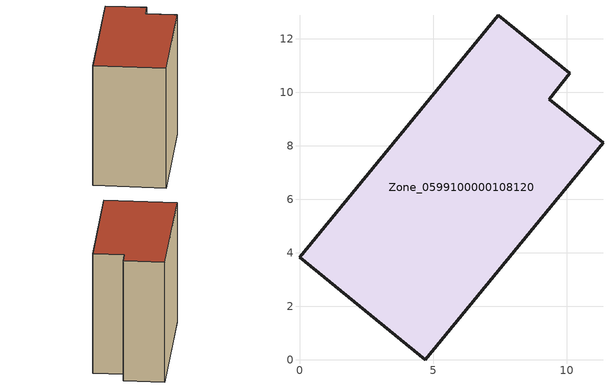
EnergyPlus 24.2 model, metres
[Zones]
Zone_0599100000108120
 floor ground (C_G): 0,3.84 7.44,12.88 10.12,10.72 9.35,9.75 11.36,8.12 4.7,0 z0
 wall outside (C_F): 4.7,0 11.36,8.12 9.35,9.75 10.12,10.72 7.44,12.88 0,3.84 4.7,0 z0:10.89
 roof outside (C_R): 7.44,12.88 0,3.84 4.7,0 11.36,8.12 9.35,9.75 10.12,10.72 z10.89
[BUILDING]
Pand.0599100000108120: North Axis=0; Terrain=City; Loads Convergence Tolerance Value=0.04; Temperature Convergence Tolerance Value=0.4; Solar Distribution=FullExterior; Maximum Number of Warmup Days=25; Minimum Number of Warmup Days=1
[Site:Location]
Rotterdam.The.Hague.AP_ZH_NLD Design_Conditions: Latitude=51.96; Longitude=4.45; Time Zone=1; Elevation=-4.5
[SITE:GROUNDTEMPERATURE:BUILDINGSURFACE]
18, 18, 18, 18, 18, 18, 18, 18, 18, 18, 18, 18
[MATERIAL] Thermal Absorptance=0.9; Solar Absorptance=0.7; Visible Absorptance=0.7
Name | Roughness | Thickness | Conductivity | Density | Specific Heat
G.TI.1946 | MediumSmooth | 0.15 | 1 | 540 | 1210
F.TI.1946 | Rough | 0.3 | 0.857143 | 1920 | 840
R.TI.1946 | MediumRough | 0.2 | 0.1 | 1500 | 1000
[CONSTRUCTION]
C_G: G.TI.1946
C_F: F.TI.1946
C_R: R.TI.1946
[ZONE]
Zone_0599100000108120: Type=1; Multiplier=1; Ceiling Height=Autocalculate; Volume=Autocalculate; Floor Area=autocalculate; Part of Total Floor Area=Yes
[ZONEINFILTRATION:DESIGNFLOWRATE]
Infil_Zone_0599100000108120: Zone or ZoneList or Space or SpaceList=Zone_0599100000108120; Schedule=AlwaysOn; Design Flow Rate Calculation Method=Flow/Area; Flow Rate per Floor Area=0.003; Constant Term Coefficient=1; Temperature Term Coefficient=0; Velocity Term Coefficient=0; Velocity Squared Term Coefficient=0
[HVACTEMPLATE:ZONE:IDEALLOADSAIRSYSTEM]
Zone_0599100000108120: Maximum Heating Supply Air Temperature=50; Minimum Cooling Supply Air Temperature=13; Maximum Heating Supply Air Humidity Ratio=0.0156; Minimum Cooling Supply Air Humidity Ratio=0.0077; Heating Limit=NoLimit; Cooling Limit=NoLimit; Dehumidification Control Type=ConstantSensibleHeatRatio; Cooling Sensible Heat Ratio=0.7; Dehumidification Setpoint=60; Humidification Control Type=None; Humidification Setpoint=30; Outdoor Air Method=None; Outdoor Air Flow Rate per Person=0.00944; Outdoor Air Flow Rate per Zone Floor Area=0; Outdoor Air Flow Rate per Zone=0; Demand Controlled Ventilation Type=None; Outdoor Air Economizer Type=NoEconomizer; Heat Recovery Type=None; Sensible Heat Recovery Effectiveness=0.7; Latent Heat Recovery Effectiveness=0.65
[ZONECONTROL:THERMOSTAT]
ThermostatControl_Zone_0599100000108120: Zone or ZoneList=Zone_0599100000108120; Control Type Schedule=DualSetpointControlType; Control 1=Thermostat_Zone_0599100000108120; Temperature Difference Between Cutout And Setpoint=0
[THERMOSTATSETPOINT:DUALSETPOINT]
Thermostat_Zone_0599100000108120: Heating Setpoint Temperature Schedule=HeatingSetpoint_Zone_0599100000108120; Cooling Setpoint Temperature Schedule=CoolingSetpoint_Zone_0599100000108120
[SCHEDULE:COMPACT]
HeatingSetpoint_Zone_0599100000108120: Through: 12/31, For: AllDays, Until: 24:00, 21
CoolingSetpoint_Zone_0599100000108120: Through: 12/31, For: AllDays, Until: 24:00, 24
DualSetpointControlType: Through: 12/31, For: AllDays, Until: 24:00, 4
AlwaysOn: Through: 12/31, For: AllDays, Until: 24:00, 1
